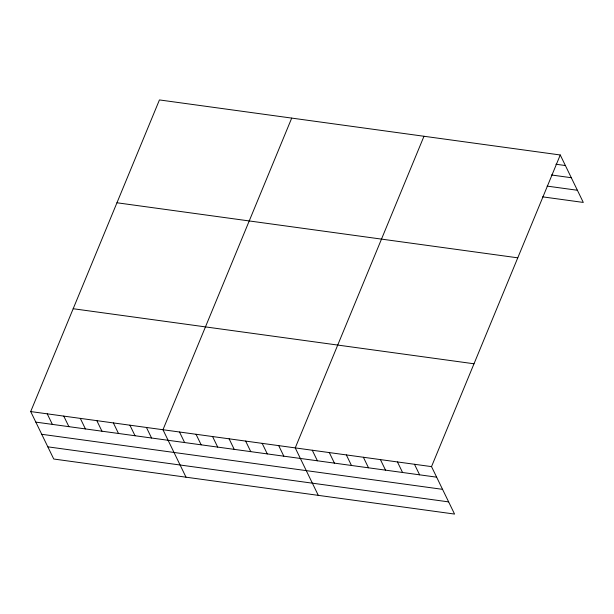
<?xml version="1.0" encoding="UTF-8"?>
<svg xmlns="http://www.w3.org/2000/svg" width="614" height="614" viewBox="0 0 614 614"><rect width="100%" height="100%" fill="white"/><g stroke="black" fill="none" stroke-linecap="round" stroke-linejoin="round"><path stroke-width="0.92" d="M560.26 154.981L431.519 466.617L454.56 514.071L53.74 459.019L30.7 411.564L159.44 99.928L560.26 154.981L583.3 202.436L542.607 196.848M291.711 118.103L162.971 429.731L186.011 477.185M423.982 136.27L295.242 447.898L318.282 495.352M555.916 164.237L565.379 165.534M551.418 174.982L571.296 177.715M547.105 186.103L577.39 190.263M116.959 202.773L517.771 257.826M73.181 308.727L474 363.78M30.7 411.564L431.519 466.617M35.827 422.117L436.638 477.17M41.737 434.29L442.556 489.343M47.831 446.839L448.642 501.891M414.481 464.276L419.608 474.829M397.45 461.935L402.569 472.488M380.411 459.594L385.538 470.147M363.381 457.253L368.5 467.807M346.342 454.913L351.469 465.466M329.311 452.579L334.43 463.125M312.273 450.239L317.4 460.792M278.702 445.626L283.829 456.179M262.17 443.354L267.297 453.907M245.638 441.082L250.758 451.635M229.106 438.81L234.226 449.364M212.567 436.539L217.694 447.092M196.035 434.275L201.162 444.82M179.503 432.003L184.63 442.556M146.439 427.459L151.558 438.012M129.899 425.187L135.026 435.74M113.367 422.916L118.494 433.469M96.835 420.644L101.955 431.197M80.304 418.372L85.423 428.925M63.764 416.108L68.891 426.653M47.232 413.836L52.359 424.381"/></g></svg>
